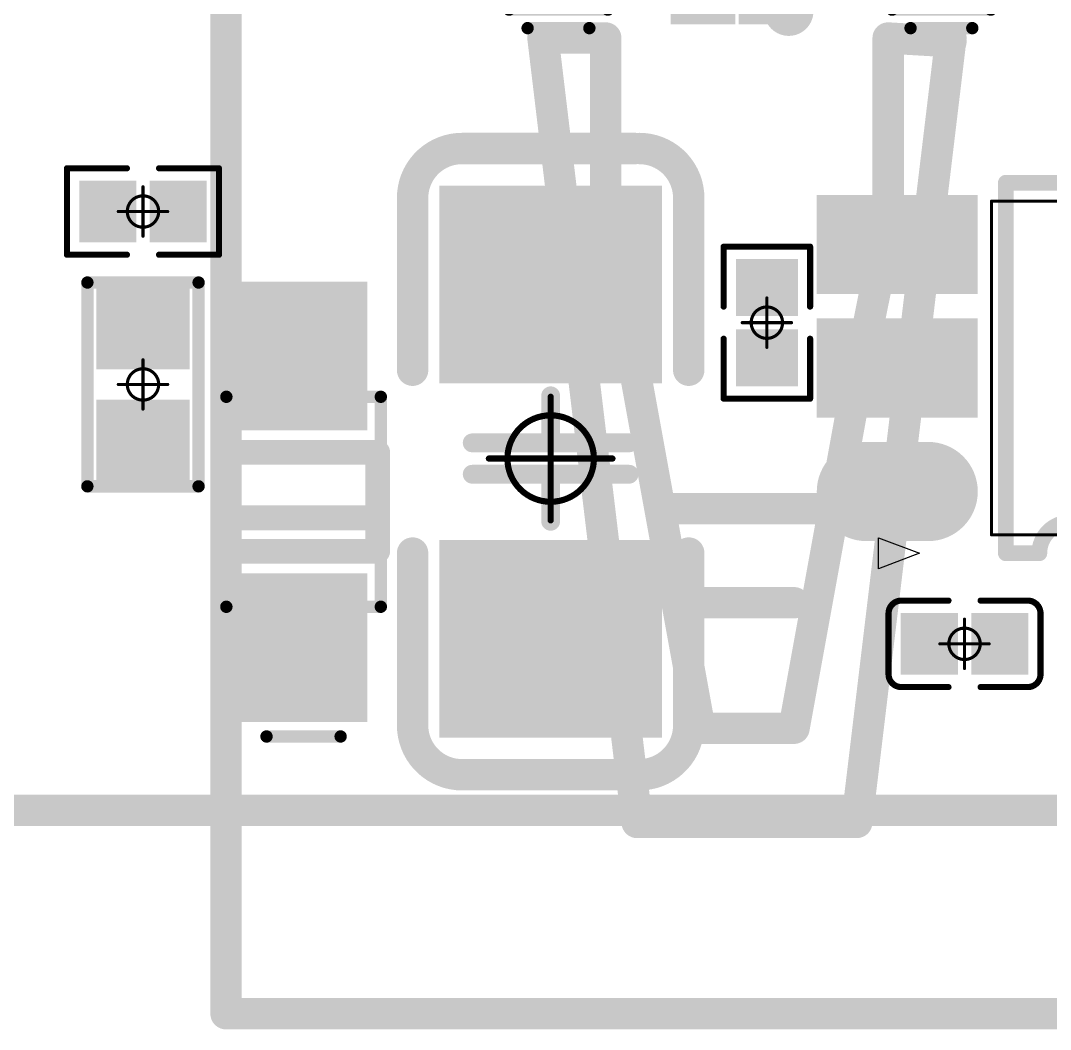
# Model space of a CAD drawing. Header units: millimetres. Extents: x 19.13 to 23.12, y 5.07 to 8.34.
# Drawn here: x 20.6019 to 20.9301, y 5.0888 to 5.4103 of the extents above; entities that cross this region are included whole.
import ezdxf

# ---------------------------------------------------------------- set-up
doc = ezdxf.new("R2010")
doc.units = ezdxf.units.MM
doc.header["$MEASUREMENT"] = 0
for name, color, linetype in [('BottomLayer', 5, 'Continuous'), ('BottomOverlay', 54, 'Continuous'), ('BottomPaste', 16, 'Continuous'), ('BottomSolder', 6, 'Continuous'), ('KeepOutLayer', 6, 'Continuous'), ('Mechanical13', 56, 'Continuous'), ('Mechanical15', 56, 'Continuous'), ('Mechanical16', 56, 'Continuous'), ('TopOverlay', 2, 'Continuous')]:
    doc.layers.add(name, color=color, linetype=linetype)

# ---------------------------------------------------------------- blocks, each defined once
blk = doc.blocks.new('SOT_23_5_B_73')
at = {"layer": 'BottomLayer', "const_width": 0.02362}
blk.add_lwpolyline([(-0.06485, -0.03937), (-0.04515, -0.03937)], dxfattribs=at)
at = {"layer": 'BottomLayer', "const_width": 0.01181}
for points in [[(-0.07075, -0.03937, 1), (-0.05894, -0.03937, 1)], [(-0.05106, -0.03937, 1), (-0.03925, -0.03937, 1)]]:
    blk.add_lwpolyline(points, format="xyb", close=True, dxfattribs=at)
at = {"layer": 'BottomLayer'}
for points in [[(-0.03334, 0.02756), (-0.03334, 0.05118), (-0.07666, 0.02756), (-0.07666, 0.05118)], [(0.0769, 0.02756), (0.0769, 0.05118), (0.03358, 0.02756), (0.03358, 0.05118)], [(-0.03334, -0.01181), (-0.03334, 0.01181), (-0.07666, -0.01181), (-0.07666, 0.01181)], [(0.0769, -0.05118), (0.0769, -0.02756), (0.03358, -0.05118), (0.03358, -0.02756)]]:
    blk.add_solid(points, dxfattribs=at)
at = {"layer": 'BottomOverlay'}
for p, q in [((-0.06102, -0.06398), (-0.06102, -0.05413)), ((-0.06102, -0.05413), (-0.04789, -0.05906)), ((-0.04789, -0.05906), (-0.06102, -0.06398))]:
    blk.add_line(p, q, dxfattribs=at)
at = {"layer": 'BottomOverlay', "const_width": 0.005}
for points in [[(-0.02041, -0.05905), (-0.02041, 0.05905)], [(-0.02041, 0.05905), (0.02165, 0.05905)], [(0.02165, -0.05905), (0.02165, 0.05905)], [(-0.02041, -0.05905), (-0.00972, -0.05905)], [(0.00996, -0.05905), (0.02165, -0.05905)]]:
    blk.add_lwpolyline(points, dxfattribs=at)
at = {"layer": 'BottomOverlay', "const_width": 0.0025}
for points in [[(-0.02166, 0.05905, 1), (-0.01916, 0.05905, 1)], [(-0.02166, 0.05905, 1), (-0.01916, 0.05905, 1)], [(0.0204, 0.05905, 1), (0.0229, 0.05905, 1)], [(0.0204, 0.05905, 1), (0.0229, 0.05905, 1)], [(-0.02166, -0.05905, 1), (-0.01916, -0.05905, 1)], [(-0.02166, -0.05905, 1), (-0.01916, -0.05905, 1)], [(-0.01097, -0.05905, 1), (-0.00847, -0.05905, 1)], [(-0.01097, -0.05905, 1), (-0.00847, -0.05905, 1)], [(0.00871, -0.05905, 1), (0.01121, -0.05905, 1)], [(0.00871, -0.05905, 1), (0.01121, -0.05905, 1)], [(0.0204, -0.05905, 1), (0.0229, -0.05905, 1)], [(0.0204, -0.05905, 1), (0.0229, -0.05905, 1)]]:
    blk.add_lwpolyline(points, format="xyb", close=True, dxfattribs=at)
at = {"layer": 'BottomOverlay', "const_width": 0.005}
blk.add_lwpolyline([(-0.00972, -0.05905, -1), (0.00996, -0.05905)], format="xyb", dxfattribs=at)
at = {"layer": 'BottomPaste', "const_width": 0.02362}
blk.add_lwpolyline([(-0.06485, -0.03937), (-0.04515, -0.03937)], dxfattribs=at)
at = {"layer": 'BottomPaste', "const_width": 0.01181}
for points in [[(-0.07075, -0.03937, 1), (-0.05894, -0.03937, 1)], [(-0.05106, -0.03937, 1), (-0.03925, -0.03937, 1)]]:
    blk.add_lwpolyline(points, format="xyb", close=True, dxfattribs=at)
at = {"layer": 'BottomPaste'}
for points in [[(-0.03334, 0.02756), (-0.03334, 0.05118), (-0.07666, 0.02756), (-0.07666, 0.05118)], [(0.0769, 0.02756), (0.0769, 0.05118), (0.03358, 0.02756), (0.03358, 0.05118)], [(-0.03334, -0.01181), (-0.03334, 0.01181), (-0.07666, -0.01181), (-0.07666, 0.01181)], [(0.0769, -0.05118), (0.0769, -0.02756), (0.03358, -0.05118), (0.03358, -0.02756)]]:
    blk.add_solid(points, dxfattribs=at)
at = {"layer": 'BottomSolder', "const_width": 0.03162}
blk.add_lwpolyline([(-0.06485, -0.03937), (-0.04515, -0.03937)], dxfattribs=at)
at = {"layer": 'BottomSolder', "const_width": 0.01581}
for points in [[(-0.07275, -0.03937, 1), (-0.05694, -0.03937, 1)], [(-0.05306, -0.03937, 1), (-0.03725, -0.03937, 1)]]:
    blk.add_lwpolyline(points, format="xyb", close=True, dxfattribs=at)
at = {"layer": 'BottomSolder'}
for points in [[(-0.02934, 0.02356), (-0.02934, 0.05518), (-0.08066, 0.02356), (-0.08066, 0.05518)], [(0.0809, 0.02356), (0.0809, 0.05518), (0.02958, 0.02356), (0.02958, 0.05518)], [(-0.02934, -0.01581), (-0.02934, 0.01581), (-0.08066, -0.01581), (-0.08066, 0.01581)], [(0.0809, -0.05518), (0.0809, -0.02356), (0.02958, -0.05518), (0.02958, -0.02356)]]:
    blk.add_solid(points, dxfattribs=at)
at = {"layer": 'Mechanical16'}
for points, const_width in [([(-0.02041, 0.05905), (0.02165, 0.05905)], 0.005), ([(-0.02041, -0.05905), (-0.02041, 0.05905)], 0.005), ([(0.02165, -0.05905), (0.02165, 0.05905)], 0.005), ([(-0.025, 0.05315), (0.025, 0.05315)], 0.001), ([(-0.025, -0.05315), (-0.025, 0.05315)], 0.001), ([(0.025, -0.05315), (0.025, 0.05315)], 0.001), ([(-0.025, -0.05315), (0.025, -0.05315)], 0.001), ([(-0.02041, -0.05905), (-0.00972, -0.05905)], 0.005), ([(0.00996, -0.05905), (0.02165, -0.05905)], 0.005)]:
    blk.add_lwpolyline(points, dxfattribs=dict(at, const_width=const_width))
for points, const_width in [([(-0.02166, 0.05905, 1), (-0.01916, 0.05905, 1)], 0.0025), ([(-0.02166, 0.05905, 1), (-0.01916, 0.05905, 1)], 0.0025), ([(0.0204, 0.05905, 1), (0.0229, 0.05905, 1)], 0.0025), ([(0.0204, 0.05905, 1), (0.0229, 0.05905, 1)], 0.0025), ([(-0.02525, 0.05315, 1), (-0.02475, 0.05315, 1)], 0.0005), ([(-0.02525, 0.05315, 1), (-0.02475, 0.05315, 1)], 0.0005), ([(0.02475, 0.05315, 1), (0.02525, 0.05315, 1)], 0.0005), ([(0.02475, 0.05315, 1), (0.02525, 0.05315, 1)], 0.0005), ([(-0.02525, -0.05315, 1), (-0.02475, -0.05315, 1)], 0.0005), ([(-0.02525, -0.05315, 1), (-0.02475, -0.05315, 1)], 0.0005), ([(0.02475, -0.05315, 1), (0.02525, -0.05315, 1)], 0.0005), ([(0.02475, -0.05315, 1), (0.02525, -0.05315, 1)], 0.0005), ([(-0.02166, -0.05905, 1), (-0.01916, -0.05905, 1)], 0.0025), ([(-0.02166, -0.05905, 1), (-0.01916, -0.05905, 1)], 0.0025), ([(-0.01097, -0.05905, 1), (-0.00847, -0.05905, 1)], 0.0025), ([(-0.01097, -0.05905, 1), (-0.00847, -0.05905, 1)], 0.0025), ([(0.00871, -0.05905, 1), (0.01121, -0.05905, 1)], 0.0025), ([(0.00871, -0.05905, 1), (0.01121, -0.05905, 1)], 0.0025), ([(0.0204, -0.05905, 1), (0.0229, -0.05905, 1)], 0.0025), ([(0.0204, -0.05905, 1), (0.0229, -0.05905, 1)], 0.0025)]:
    blk.add_lwpolyline(points, format="xyb", close=True, dxfattribs=dict(at, const_width=const_width))
at = {"layer": 'Mechanical16', "const_width": 0.005}
blk.add_lwpolyline([(-0.00972, -0.05905, -1), (0.00996, -0.05905)], format="xyb", dxfattribs=at)
blk = doc.blocks.new('FILTER_SMD_4P_L1_3_W1_0_BL_EXC24CE900U_B_108')
at = {"layer": 'BottomLayer'}
for points in [[(-0.01713, 0.02854), (-0.01713, 0.01083), (-0.00453, 0.02854), (-0.00453, 0.01083)], [(0.00453, 0.02854), (0.00453, 0.01083), (0.01713, 0.02854), (0.01713, 0.01083)], [(-0.01713, -0.01083), (-0.01713, -0.02854), (-0.00453, -0.01083), (-0.00453, -0.02854)], [(0.00453, -0.01083), (0.00453, -0.02854), (0.01713, -0.01083), (0.01713, -0.02854)]]:
    blk.add_solid(points, dxfattribs=at)
at = {"layer": 'BottomOverlay', "const_width": 0.01}
for points in [[(-0.02461, 0.01969), (-0.02461, -0.01969)], [(0.02461, 0.01969), (0.02461, -0.01969)]]:
    blk.add_lwpolyline(points, dxfattribs=at)
at = {"layer": 'BottomOverlay'}
for points, const_width in [([(-0.02711, 0.01969, 1), (-0.02211, 0.01969, 1)], 0.005), ([(0.02211, 0.01969, 1), (0.02711, 0.01969, 1)], 0.005), ([(-0.01063, 0.00394, 1), (-0.01299, 0.00394, 1)], 0.00394), ([(-0.01397, 0.00394, 1), (-0.01201, 0.00394, 1)], 0.00197), ([(-0.01161, 0.00394, 1), (-0.00965, 0.00394, 1)], 0.00197), ([(-0.02711, -0.01969, 1), (-0.02211, -0.01969, 1)], 0.005), ([(0.02211, -0.01969, 1), (0.02711, -0.01969, 1)], 0.005)]:
    blk.add_lwpolyline(points, format="xyb", close=True, dxfattribs=dict(at, const_width=const_width))
at = {"layer": 'BottomPaste'}
for points in [[(-0.01713, 0.02854), (-0.01713, 0.01083), (-0.00453, 0.02854), (-0.00453, 0.01083)], [(0.00453, 0.02854), (0.00453, 0.01083), (0.01713, 0.02854), (0.01713, 0.01083)], [(-0.01713, -0.01083), (-0.01713, -0.02854), (-0.00453, -0.01083), (-0.00453, -0.02854)], [(0.00453, -0.01083), (0.00453, -0.02854), (0.01713, -0.01083), (0.01713, -0.02854)]]:
    blk.add_solid(points, dxfattribs=at)
at = {"layer": 'BottomSolder'}
for points in [[(-0.02113, 0.03254), (-0.02113, 0.00683), (-0.00053, 0.03254), (-0.00053, 0.00683)], [(0.00053, 0.03254), (0.00053, 0.00683), (0.02113, 0.03254), (0.02113, 0.00683)], [(-0.02113, -0.00683), (-0.02113, -0.03254), (-0.00053, -0.00683), (-0.00053, -0.03254)], [(0.00053, -0.00683), (0.00053, -0.03254), (0.02113, -0.00683), (0.02113, -0.03254)]]:
    blk.add_solid(points, dxfattribs=at)
at = {"layer": 'Mechanical15'}
for points, const_width in [([(-0.01259, 0.02835, 1), (-0.02047, 0.02835, 1)], 0.00787), ([(-0.02244, 0.02835, 1), (-0.0185, 0.02835, 1)], 0.00394), ([(-0.01456, 0.02835, 1), (-0.01062, 0.02835, 1)], 0.00394)]:
    blk.add_lwpolyline(points, format="xyb", close=True, dxfattribs=dict(at, const_width=const_width))
blk = doc.blocks.new('USB_2_0_T____AU_SB_3_0_T____A_113')
at = {"layer": 'TopOverlay', "const_width": 0.01}
for points in [[(0.257, 0.647), (-0.261, 0.647)], [(0.257, 0.647), (0.257, -0.052)], [(0.056, 0.586), (0.026, 0.336)], [(0.12599, 0.58603), (0.056, 0.58603)], [(0.156, 0.336), (0.126, 0.586)], [(0.076, 0.556), (0.056, 0.446)], [(0.106, 0.556), (0.076, 0.556)], [(0.126, 0.446), (0.106, 0.556)], [(0.106, 0.516), (0.076, 0.516)], [(0.116, 0.486), (0.066, 0.486)], [(0.056, 0.446), (0.046, 0.396)], [(0.136, 0.386), (0.126, 0.446)], [(0.046, 0.396), (0.046, 0.366)], [(0.136, 0.386), (0.136, 0.356)], [(0.046, 0.366), (0.046, 0.346)], [(0.136, 0.356), (0.136, 0.336)], [(0.046, 0.346), (0.046, 0.336)], [(0.046, 0.336), (0.026, 0.33718)], [(0.156, 0.336), (0.136, 0.336)]]:
    blk.add_lwpolyline(points, dxfattribs=at)
at = {"layer": 'TopOverlay', "const_width": 0.005}
for points in [[(0.2545, 0.647, 1), (0.2595, 0.647, 1)], [(0.2545, 0.647, 1), (0.2595, 0.647, 1)], [(0.0535, 0.58603, 1), (0.05849, 0.58603, 1)], [(0.0535, 0.586, 1), (0.0585, 0.586, 1)], [(0.12349, 0.58603, 1), (0.12849, 0.58603, 1)], [(0.1235, 0.586, 1), (0.1285, 0.586, 1)], [(0.0735, 0.556, 1), (0.0785, 0.556, 1)], [(0.0735, 0.556, 1), (0.0785, 0.556, 1)], [(0.1035, 0.556, 1), (0.1085, 0.556, 1)], [(0.1035, 0.556, 1), (0.1085, 0.556, 1)], [(0.0735, 0.516, 1), (0.0785, 0.516, 1)], [(0.1035, 0.516, 1), (0.1085, 0.516, 1)], [(0.0635, 0.486, 1), (0.0685, 0.486, 1)], [(0.1135, 0.486, 1), (0.1185, 0.486, 1)], [(0.0535, 0.446, 1), (0.0585, 0.446, 1)], [(0.0535, 0.446, 1), (0.0585, 0.446, 1)], [(0.1235, 0.446, 1), (0.1285, 0.446, 1)], [(0.1235, 0.446, 1), (0.1285, 0.446, 1)], [(0.0435, 0.396, 1), (0.0485, 0.396, 1)], [(0.0435, 0.396, 1), (0.0485, 0.396, 1)], [(0.1335, 0.386, 1), (0.1385, 0.386, 1)], [(0.1335, 0.386, 1), (0.1385, 0.386, 1)], [(0.0435, 0.366, 1), (0.0485, 0.366, 1)], [(0.0435, 0.366, 1), (0.0485, 0.366, 1)], [(0.1335, 0.356, 1), (0.1385, 0.356, 1)], [(0.1335, 0.356, 1), (0.1385, 0.356, 1)], [(0.0435, 0.346, 1), (0.0485, 0.346, 1)], [(0.0435, 0.346, 1), (0.0485, 0.346, 1)], [(0.0235, 0.33718, 1), (0.0285, 0.33718, 1)], [(0.0235, 0.336, 1), (0.0285, 0.336, 1)], [(0.0435, 0.336, 1), (0.0485, 0.336, 1)], [(0.0435, 0.336, 1), (0.0485, 0.336, 1)], [(0.1335, 0.336, 1), (0.1385, 0.336, 1)], [(0.1335, 0.336, 1), (0.1385, 0.336, 1)], [(0.1535, 0.336, 1), (0.1585, 0.336, 1)], [(0.1535, 0.336, 1), (0.1585, 0.336, 1)]]:
    blk.add_lwpolyline(points, format="xyb", close=True, dxfattribs=at)
blk = doc.blocks.new('C0201_B_211')
at = {"layer": 'BottomLayer'}
for points in [[(-0.01831, -0.00787), (-0.00413, -0.00787), (-0.01831, 0.00787), (-0.00413, 0.00787)], [(0.00413, -0.00787), (0.01831, -0.00787), (0.00413, 0.00787), (0.01831, 0.00787)]]:
    blk.add_solid(points, dxfattribs=at)
at = {"layer": 'BottomOverlay', "const_width": 0.00197}
for points in [[(-0.02421, 0.0097, -0.414214), (-0.02013, 0.01378)], [(0.02013, 0.01378, -0.414214), (0.02421, 0.0097)], [(-0.02013, -0.01378, -0.414214), (-0.02421, -0.0097)], [(0.02421, -0.0097, -0.414214), (0.02013, -0.01378)]]:
    blk.add_lwpolyline(points, format="xyb", dxfattribs=at)
for points in [[(-0.00512, 0.01378), (-0.02013, 0.01378)], [(0.02013, 0.01378), (0.00512, 0.01378)], [(-0.02421, 0.0097), (-0.02421, -0.0097)], [(0.02421, 0.0097), (0.02421, -0.0097)], [(-0.00512, -0.01378), (-0.02013, -0.01378)], [(0.02013, -0.01378), (0.00512, -0.01378)]]:
    blk.add_lwpolyline(points, dxfattribs=at)
at = {"layer": 'BottomOverlay', "const_width": 0.000984}
for points in [[(-0.02062, 0.01378, 1), (-0.01964, 0.01378, 1)], [(-0.02062, 0.01378, 1), (-0.01964, 0.01378, 1)], [(-0.00561, 0.01378, 1), (-0.00463, 0.01378, 1)], [(0.00463, 0.01378, 1), (0.00561, 0.01378, 1)], [(0.01964, 0.01378, 1), (0.02062, 0.01378, 1)], [(0.01964, 0.01378, 1), (0.02062, 0.01378, 1)], [(-0.0247, 0.0097, 1), (-0.02372, 0.0097, 1)], [(-0.0247, 0.0097, 1), (-0.02372, 0.0097, 1)], [(0.02372, 0.0097, 1), (0.0247, 0.0097, 1)], [(0.02372, 0.0097, 1), (0.0247, 0.0097, 1)], [(-0.0247, -0.0097, 1), (-0.02372, -0.0097, 1)], [(-0.0247, -0.0097, 1), (-0.02372, -0.0097, 1)], [(0.02372, -0.0097, 1), (0.0247, -0.0097, 1)], [(0.02372, -0.0097, 1), (0.0247, -0.0097, 1)], [(-0.02062, -0.01378, 1), (-0.01964, -0.01378, 1)], [(-0.02062, -0.01378, 1), (-0.01964, -0.01378, 1)], [(-0.00561, -0.01378, 1), (-0.00463, -0.01378, 1)], [(0.00463, -0.01378, 1), (0.00561, -0.01378, 1)], [(0.01964, -0.01378, 1), (0.02062, -0.01378, 1)], [(0.01964, -0.01378, 1), (0.02062, -0.01378, 1)]]:
    blk.add_lwpolyline(points, format="xyb", close=True, dxfattribs=at)
at = {"layer": 'BottomPaste'}
for points in [[(-0.01831, -0.00787), (-0.00413, -0.00787), (-0.01831, 0.00787), (-0.00413, 0.00787)], [(0.00413, -0.00787), (0.01831, -0.00787), (0.00413, 0.00787), (0.01831, 0.00787)]]:
    blk.add_solid(points, dxfattribs=at)
at = {"layer": 'BottomSolder'}
for points in [[(-0.02031, -0.00987), (-0.00213, -0.00987), (-0.02031, 0.00987), (-0.00213, 0.00987)], [(0.00213, -0.00987), (0.02031, -0.00987), (0.00213, 0.00987), (0.02031, 0.00987)]]:
    blk.add_solid(points, dxfattribs=at)
at = {"layer": 'Mechanical15', "const_width": 0.001}
for points in [[(0, 0.00787), (0, -0.00787)], [(0.00787, 0), (-0.00787, 0)]]:
    blk.add_lwpolyline(points, dxfattribs=at)
at = {"layer": 'Mechanical15'}
for points, const_width in [([(-0.00025, 0.00787, 1), (0.00025, 0.00787, 1)], 0.0005), ([(0.005, 0, 1), (-0.005, 0, 1)], 0.001), ([(-0.00812, 0, 1), (-0.00762, 0, 1)], 0.0005), ([(-0.00525, 0, 1), (-0.00475, 0, 1)], 0.0005), ([(0.00475, 0, 1), (0.00525, 0, 1)], 0.0005), ([(0.00762, 0, 1), (0.00812, 0, 1)], 0.0005), ([(-0.00025, -0.00787, 1), (0.00025, -0.00787, 1)], 0.0005)]:
    blk.add_lwpolyline(points, format="xyb", close=True, dxfattribs=dict(at, const_width=const_width))
blk = doc.blocks.new('ESD0402_B_282')
at = {"layer": 'BottomLayer'}
for points in [[(-0.00591, -0.01181), (-0.00591, 0.01181), (-0.02756, -0.01181), (-0.02756, 0.01181)], [(0.02756, -0.01181), (0.02756, 0.01181), (0.00591, -0.01181), (0.00591, 0.01181)]]:
    blk.add_solid(points, dxfattribs=at)
at = {"layer": 'BottomOverlay', "const_width": 0.00394}
for points in [[(-0.0315, 0.01575), (-0.0315, -0.01575)], [(-0.0315, 0.01575), (0.0315, 0.01575)], [(0.0315, 0.01575), (0.0315, -0.01575)], [(0.0374, 0.00984), (0.0374, -0.00984)], [(-0.0315, -0.01575), (0.0315, -0.01575)]]:
    blk.add_lwpolyline(points, dxfattribs=at)
at = {"layer": 'BottomOverlay', "const_width": 0.00197}
for points in [[(-0.03248, 0.01575, 1), (-0.03051, 0.01575, 1)], [(-0.03248, 0.01575, 1), (-0.03051, 0.01575, 1)], [(0.03051, 0.01575, 1), (0.03248, 0.01575, 1)], [(0.03051, 0.01575, 1), (0.03248, 0.01575, 1)], [(0.03642, 0.00984, 1), (0.03839, 0.00984, 1)], [(0.03642, -0.00984, 1), (0.03839, -0.00984, 1)], [(-0.03248, -0.01575, 1), (-0.03051, -0.01575, 1)], [(-0.03248, -0.01575, 1), (-0.03051, -0.01575, 1)], [(0.03051, -0.01575, 1), (0.03248, -0.01575, 1)], [(0.03051, -0.01575, 1), (0.03248, -0.01575, 1)]]:
    blk.add_lwpolyline(points, format="xyb", close=True, dxfattribs=at)
at = {"layer": 'BottomPaste'}
for points in [[(-0.00591, -0.01181), (-0.00591, 0.01181), (-0.02756, -0.01181), (-0.02756, 0.01181)], [(0.02756, -0.01181), (0.02756, 0.01181), (0.00591, -0.01181), (0.00591, 0.01181)]]:
    blk.add_solid(points, dxfattribs=at)
at = {"layer": 'BottomSolder'}
for points in [[(-0.00191, -0.01581), (-0.00191, 0.01581), (-0.03156, -0.01581), (-0.03156, 0.01581)], [(0.03156, -0.01581), (0.03156, 0.01581), (0.00191, -0.01581), (0.00191, 0.01581)]]:
    blk.add_solid(points, dxfattribs=at)
blk = doc.blocks.new('ESD0402_B_283')
at = {"layer": 'BottomLayer'}
for points in [[(-0.00591, -0.01181), (-0.00591, 0.01181), (-0.02756, -0.01181), (-0.02756, 0.01181)], [(0.02756, -0.01181), (0.02756, 0.01181), (0.00591, -0.01181), (0.00591, 0.01181)]]:
    blk.add_solid(points, dxfattribs=at)
at = {"layer": 'BottomOverlay', "const_width": 0.00394}
for points in [[(-0.0315, 0.01575), (-0.0315, -0.01575)], [(-0.0315, 0.01575), (0.0315, 0.01575)], [(0.0315, 0.01575), (0.0315, -0.01575)], [(0.0374, 0.00984), (0.0374, -0.00984)], [(-0.0315, -0.01575), (0.0315, -0.01575)]]:
    blk.add_lwpolyline(points, dxfattribs=at)
at = {"layer": 'BottomOverlay', "const_width": 0.00197}
for points in [[(-0.03248, 0.01575, 1), (-0.03051, 0.01575, 1)], [(-0.03248, 0.01575, 1), (-0.03051, 0.01575, 1)], [(0.03051, 0.01575, 1), (0.03248, 0.01575, 1)], [(0.03051, 0.01575, 1), (0.03248, 0.01575, 1)], [(0.03642, 0.00984, 1), (0.03839, 0.00984, 1)], [(0.03642, -0.00984, 1), (0.03839, -0.00984, 1)], [(-0.03248, -0.01575, 1), (-0.03051, -0.01575, 1)], [(-0.03248, -0.01575, 1), (-0.03051, -0.01575, 1)], [(0.03051, -0.01575, 1), (0.03248, -0.01575, 1)], [(0.03051, -0.01575, 1), (0.03248, -0.01575, 1)]]:
    blk.add_lwpolyline(points, format="xyb", close=True, dxfattribs=at)
at = {"layer": 'BottomPaste'}
for points in [[(-0.00591, -0.01181), (-0.00591, 0.01181), (-0.02756, -0.01181), (-0.02756, 0.01181)], [(0.02756, -0.01181), (0.02756, 0.01181), (0.00591, -0.01181), (0.00591, 0.01181)]]:
    blk.add_solid(points, dxfattribs=at)
at = {"layer": 'BottomSolder'}
for points in [[(-0.00191, -0.01581), (-0.00191, 0.01581), (-0.03156, -0.01581), (-0.03156, 0.01581)], [(0.03156, -0.01581), (0.03156, 0.01581), (0.00191, -0.01581), (0.00191, 0.01581)]]:
    blk.add_solid(points, dxfattribs=at)
blk = doc.blocks.new('R0201_B_404')
at = {"layer": 'BottomLayer'}
for points in [[(-0.01831, -0.00787), (-0.00413, -0.00787), (-0.01831, 0.00787), (-0.00413, 0.00787)], [(0.00413, -0.00787), (0.01831, -0.00787), (0.00413, 0.00787), (0.01831, 0.00787)]]:
    blk.add_solid(points, dxfattribs=at)
at = {"layer": 'BottomOverlay', "const_width": 0.00197}
for points in [[(-0.00512, 0.01378), (-0.02421, 0.01378)], [(-0.02421, -0.01378), (-0.02421, 0.01378)], [(0.02421, 0.01378), (0.00512, 0.01378)], [(0.02421, -0.01378), (0.02421, 0.01378)], [(-0.00512, -0.01378), (-0.02421, -0.01378)], [(0.02421, -0.01378), (0.00512, -0.01378)]]:
    blk.add_lwpolyline(points, dxfattribs=at)
at = {"layer": 'BottomOverlay', "const_width": 0.000984}
for points in [[(-0.0247, 0.01378, 1), (-0.02372, 0.01378, 1)], [(-0.0247, 0.01378, 1), (-0.02372, 0.01378, 1)], [(-0.00561, 0.01378, 1), (-0.00463, 0.01378, 1)], [(0.00463, 0.01378, 1), (0.00561, 0.01378, 1)], [(0.02372, 0.01378, 1), (0.0247, 0.01378, 1)], [(0.02372, 0.01378, 1), (0.0247, 0.01378, 1)], [(-0.0247, -0.01378, 1), (-0.02372, -0.01378, 1)], [(-0.0247, -0.01378, 1), (-0.02372, -0.01378, 1)], [(-0.00561, -0.01378, 1), (-0.00463, -0.01378, 1)], [(0.00463, -0.01378, 1), (0.00561, -0.01378, 1)], [(0.02372, -0.01378, 1), (0.0247, -0.01378, 1)], [(0.02372, -0.01378, 1), (0.0247, -0.01378, 1)]]:
    blk.add_lwpolyline(points, format="xyb", close=True, dxfattribs=at)
at = {"layer": 'BottomPaste'}
for points in [[(-0.01831, -0.00787), (-0.00413, -0.00787), (-0.01831, 0.00787), (-0.00413, 0.00787)], [(0.00413, -0.00787), (0.01831, -0.00787), (0.00413, 0.00787), (0.01831, 0.00787)]]:
    blk.add_solid(points, dxfattribs=at)
at = {"layer": 'BottomSolder'}
for points in [[(-0.02031, -0.00987), (-0.00213, -0.00987), (-0.02031, 0.00987), (-0.00213, 0.00987)], [(0.00213, -0.00987), (0.02031, -0.00987), (0.00213, 0.00987), (0.02031, 0.00987)]]:
    blk.add_solid(points, dxfattribs=at)
at = {"layer": 'Mechanical15', "const_width": 0.001}
for points in [[(0, -0.00787), (0, 0.00787)], [(0.00787, 0), (-0.00787, 0)]]:
    blk.add_lwpolyline(points, dxfattribs=at)
at = {"layer": 'Mechanical15'}
for points, const_width in [([(-0.00025, 0.00787, 1), (0.00025, 0.00787, 1)], 0.0005), ([(0.005, 0, 1), (-0.005, 0, 1)], 0.001), ([(-0.00812, 0, 1), (-0.00762, 0, 1)], 0.0005), ([(-0.00525, 0, 1), (-0.00475, 0, 1)], 0.0005), ([(0.00475, 0, 1), (0.00525, 0, 1)], 0.0005), ([(0.00762, 0, 1), (0.00812, 0, 1)], 0.0005), ([(-0.00025, -0.00787, 1), (0.00025, -0.00787, 1)], 0.0005)]:
    blk.add_lwpolyline(points, format="xyb", close=True, dxfattribs=dict(at, const_width=const_width))
blk = doc.blocks.new('R0201_B_411')
at = {"layer": 'BottomLayer'}
for points in [[(-0.01831, -0.00787), (-0.00413, -0.00787), (-0.01831, 0.00787), (-0.00413, 0.00787)], [(0.00413, -0.00787), (0.01831, -0.00787), (0.00413, 0.00787), (0.01831, 0.00787)]]:
    blk.add_solid(points, dxfattribs=at)
at = {"layer": 'BottomOverlay', "const_width": 0.00197}
for points in [[(-0.02421, 0.01378), (-0.00512, 0.01378)], [(-0.02421, -0.01378), (-0.02421, 0.01378)], [(0.00512, 0.01378), (0.02421, 0.01378)], [(0.02421, -0.01378), (0.02421, 0.01378)], [(-0.02421, -0.01378), (-0.00512, -0.01378)], [(0.00512, -0.01378), (0.02421, -0.01378)]]:
    blk.add_lwpolyline(points, dxfattribs=at)
at = {"layer": 'BottomOverlay', "const_width": 0.000984}
for points in [[(-0.0247, 0.01378, 1), (-0.02372, 0.01378, 1)], [(-0.0247, 0.01378, 1), (-0.02372, 0.01378, 1)], [(-0.00561, 0.01378, 1), (-0.00463, 0.01378, 1)], [(0.00463, 0.01378, 1), (0.00561, 0.01378, 1)], [(0.02372, 0.01378, 1), (0.0247, 0.01378, 1)], [(0.02372, 0.01378, 1), (0.0247, 0.01378, 1)], [(-0.0247, -0.01378, 1), (-0.02372, -0.01378, 1)], [(-0.0247, -0.01378, 1), (-0.02372, -0.01378, 1)], [(-0.00561, -0.01378, 1), (-0.00463, -0.01378, 1)], [(0.00463, -0.01378, 1), (0.00561, -0.01378, 1)], [(0.02372, -0.01378, 1), (0.0247, -0.01378, 1)], [(0.02372, -0.01378, 1), (0.0247, -0.01378, 1)]]:
    blk.add_lwpolyline(points, format="xyb", close=True, dxfattribs=at)
at = {"layer": 'BottomPaste'}
for points in [[(-0.01831, -0.00787), (-0.00413, -0.00787), (-0.01831, 0.00787), (-0.00413, 0.00787)], [(0.00413, -0.00787), (0.01831, -0.00787), (0.00413, 0.00787), (0.01831, 0.00787)]]:
    blk.add_solid(points, dxfattribs=at)
at = {"layer": 'BottomSolder'}
for points in [[(-0.02031, -0.00987), (-0.00213, -0.00987), (-0.02031, 0.00987), (-0.00213, 0.00987)], [(0.00213, -0.00987), (0.02031, -0.00987), (0.00213, 0.00987), (0.02031, 0.00987)]]:
    blk.add_solid(points, dxfattribs=at)
at = {"layer": 'Mechanical15', "const_width": 0.001}
for points in [[(0, -0.00787), (0, 0.00787)], [(-0.00787, 0), (0.00787, 0)]]:
    blk.add_lwpolyline(points, dxfattribs=at)
at = {"layer": 'Mechanical15'}
for points, const_width in [([(-0.00025, 0.00787, 1), (0.00025, 0.00787, 1)], 0.0005), ([(0.005, 0, 1), (-0.005, 0, 1)], 0.001), ([(-0.00812, 0, 1), (-0.00762, 0, 1)], 0.0005), ([(-0.00525, 0, 1), (-0.00475, 0, 1)], 0.0005), ([(0.00475, 0, 1), (0.00525, 0, 1)], 0.0005), ([(0.00762, 0, 1), (0.00812, 0, 1)], 0.0005), ([(-0.00025, -0.00787, 1), (0.00025, -0.00787, 1)], 0.0005)]:
    blk.add_lwpolyline(points, format="xyb", close=True, dxfattribs=dict(at, const_width=const_width))
blk = doc.blocks.new('R0402_B_417')
at = {"layer": 'BottomLayer'}
for points in [[(-0.02657, -0.01083), (-0.00886, -0.01083), (-0.02657, 0.01082), (-0.00886, 0.01082)], [(0.00886, -0.01083), (0.02657, -0.01083), (0.00886, 0.01083), (0.02657, 0.01083)]]:
    blk.add_solid(points, dxfattribs=at)
at = {"layer": 'BottomOverlay', "const_width": 0.00394}
for points in [[(0.03248, 0.01772), (-0.03248, 0.01772)], [(-0.03248, -0.01772), (-0.03248, 0.01772)], [(0.03248, -0.01772), (0.03248, 0.01772)], [(0.03248, -0.01772), (-0.03248, -0.01772)]]:
    blk.add_lwpolyline(points, dxfattribs=at)
at = {"layer": 'BottomOverlay', "const_width": 0.00197}
for points in [[(-0.03346, 0.01772, 1), (-0.0315, 0.01772, 1)], [(-0.03346, 0.01772, 1), (-0.0315, 0.01772, 1)], [(0.0315, 0.01772, 1), (0.03346, 0.01772, 1)], [(0.0315, 0.01772, 1), (0.03346, 0.01772, 1)], [(-0.03346, -0.01772, 1), (-0.0315, -0.01772, 1)], [(-0.03346, -0.01772, 1), (-0.0315, -0.01772, 1)], [(0.0315, -0.01772, 1), (0.03346, -0.01772, 1)], [(0.0315, -0.01772, 1), (0.03346, -0.01772, 1)]]:
    blk.add_lwpolyline(points, format="xyb", close=True, dxfattribs=at)
at = {"layer": 'BottomPaste'}
for points in [[(-0.02657, -0.01083), (-0.00886, -0.01083), (-0.02657, 0.01082), (-0.00886, 0.01082)], [(0.00886, -0.01083), (0.02657, -0.01083), (0.00886, 0.01083), (0.02657, 0.01083)]]:
    blk.add_solid(points, dxfattribs=at)
at = {"layer": 'BottomSolder'}
for points in [[(-0.03057, -0.01483), (-0.00486, -0.01483), (-0.03057, 0.01482), (-0.00486, 0.01482)], [(0.00486, -0.01483), (0.03057, -0.01483), (0.00486, 0.01483), (0.03057, 0.01483)]]:
    blk.add_solid(points, dxfattribs=at)
at = {"layer": 'Mechanical15', "const_width": 0.001}
for points in [[(0, -0.00787), (0, 0.00787)], [(0.00787, 0), (-0.00787, 0)]]:
    blk.add_lwpolyline(points, dxfattribs=at)
at = {"layer": 'Mechanical15'}
for points, const_width in [([(-0.00025, 0.00787, 1), (0.00025, 0.00787, 1)], 0.0005), ([(0.005, 0, 1), (-0.005, 0, 1)], 0.001), ([(-0.00812, 0, 1), (-0.00762, 0, 1)], 0.0005), ([(-0.00525, 0, 1), (-0.00475, 0, 1)], 0.0005), ([(0.00475, 0, 1), (0.00525, 0, 1)], 0.0005), ([(0.00762, 0, 1), (0.00812, 0, 1)], 0.0005), ([(-0.00025, -0.00787, 1), (0.00025, -0.00787, 1)], 0.0005)]:
    blk.add_lwpolyline(points, format="xyb", close=True, dxfattribs=dict(at, const_width=const_width))
blk = doc.blocks.new('C1206_B_433')
at = {"layer": 'BottomLayer'}
for points in [[(-0.08301, -0.0315), (-0.02801, -0.0315), (-0.08301, 0.0315), (-0.02801, 0.0315)], [(0.02998, -0.0315), (0.08498, -0.0315), (0.02998, 0.0315), (0.08498, 0.0315)]]:
    blk.add_solid(points, dxfattribs=at)
at = {"layer": 'BottomOverlay', "const_width": 0.01}
for points in [[(-0.09882, 0.02825, -0.414214), (-0.08307, 0.044)], [(0.08504, 0.044, -0.414214), (0.10079, 0.02825)], [(-0.08307, -0.044, -0.414214), (-0.09882, -0.02825)], [(0.10079, -0.02825, -0.414214), (0.08504, -0.044)]]:
    blk.add_lwpolyline(points, format="xyb", dxfattribs=at)
at = {"layer": 'BottomOverlay'}
for points, const_width in [([(-0.08346, 0.044), (-0.02815, 0.044)], 0.01), ([(0.03012, 0.044), (0.08543, 0.044)], 0.01), ([(-0.09882, 0.02717), (-0.09882, -0.02825)], 0.01), ([(0.10079, 0.02717), (0.10079, -0.02825)], 0.01), ([(-0.005, 0.025), (-0.005, -0.025)], 0.006), ([(0.005, 0.025), (0.005, -0.025)], 0.006), ([(-0.02, 0), (-0.005, 0)], 0.006), ([(0.005, 0), (0.02, 0)], 0.006), ([(-0.08346, -0.044), (-0.02815, -0.044)], 0.01), ([(0.03012, -0.044), (0.08543, -0.044)], 0.01)]:
    blk.add_lwpolyline(points, dxfattribs=dict(at, const_width=const_width))
for points, const_width in [([(-0.08596, 0.044, 1), (-0.08096, 0.044, 1)], 0.005), ([(-0.08557, 0.044, 1), (-0.08057, 0.044, 1)], 0.005), ([(-0.03065, 0.044, 1), (-0.02565, 0.044, 1)], 0.005), ([(0.02762, 0.044, 1), (0.03262, 0.044, 1)], 0.005), ([(0.08254, 0.044, 1), (0.08754, 0.044, 1)], 0.005), ([(0.08293, 0.044, 1), (0.08793, 0.044, 1)], 0.005), ([(-0.10132, 0.02825, 1), (-0.09632, 0.02825, 1)], 0.005), ([(0.09829, 0.02825, 1), (0.10329, 0.02825, 1)], 0.005), ([(-0.10132, 0.02717, 1), (-0.09632, 0.02717, 1)], 0.005), ([(0.09829, 0.02717, 1), (0.10329, 0.02717, 1)], 0.005), ([(-0.0065, 0.025, 1), (-0.0035, 0.025, 1)], 0.003), ([(0.0035, 0.025, 1), (0.0065, 0.025, 1)], 0.003), ([(-0.0215, 0, 1), (-0.0185, 0, 1)], 0.003), ([(-0.0065, 0, 1), (-0.0035, 0, 1)], 0.003), ([(0.0035, 0, 1), (0.0065, 0, 1)], 0.003), ([(0.0185, 0, 1), (0.0215, 0, 1)], 0.003), ([(-0.0065, -0.025, 1), (-0.0035, -0.025, 1)], 0.003), ([(0.0035, -0.025, 1), (0.0065, -0.025, 1)], 0.003), ([(-0.10132, -0.02825, 1), (-0.09632, -0.02825, 1)], 0.005), ([(-0.10132, -0.02825, 1), (-0.09632, -0.02825, 1)], 0.005), ([(0.09829, -0.02825, 1), (0.10329, -0.02825, 1)], 0.005), ([(0.09829, -0.02825, 1), (0.10329, -0.02825, 1)], 0.005), ([(-0.08596, -0.044, 1), (-0.08096, -0.044, 1)], 0.005), ([(-0.08557, -0.044, 1), (-0.08057, -0.044, 1)], 0.005), ([(-0.03065, -0.044, 1), (-0.02565, -0.044, 1)], 0.005), ([(0.02762, -0.044, 1), (0.03262, -0.044, 1)], 0.005), ([(0.08254, -0.044, 1), (0.08754, -0.044, 1)], 0.005), ([(0.08293, -0.044, 1), (0.08793, -0.044, 1)], 0.005)]:
    blk.add_lwpolyline(points, format="xyb", close=True, dxfattribs=dict(at, const_width=const_width))
at = {"layer": 'BottomPaste'}
for points in [[(-0.08301, -0.0315), (-0.02801, -0.0315), (-0.08301, 0.0315), (-0.02801, 0.0315)], [(0.02998, -0.0315), (0.08498, -0.0315), (0.02998, 0.0315), (0.08498, 0.0315)]]:
    blk.add_solid(points, dxfattribs=at)
at = {"layer": 'BottomSolder'}
for points in [[(-0.08701, -0.0355), (-0.02401, -0.0355), (-0.08701, 0.0355), (-0.02401, 0.0355)], [(0.02598, -0.0355), (0.08898, -0.0355), (0.02598, 0.0355), (0.08898, 0.0355)]]:
    blk.add_solid(points, dxfattribs=at)
at = {"layer": 'Mechanical15', "const_width": 0.00197}
for points in [[(0, 0.01969), (0, -0.01969)], [(-0.01969, 0), (0.01969, 0)]]:
    blk.add_lwpolyline(points, dxfattribs=at)
at = {"layer": 'Mechanical15'}
for points, const_width in [([(-0.00049, 0.01969, 1), (0.00049, 0.01969, 1)], 0.000984), ([(0.01378, 0, 1), (-0.01378, 0, 1)], 0.00197), ([(-0.02018, 0, 1), (-0.01919, 0, 1)], 0.000984), ([(-0.01427, 0, 1), (-0.01329, 0, 1)], 0.000984), ([(0.01329, 0, 1), (0.01427, 0, 1)], 0.000984), ([(0.01919, 0, 1), (0.02018, 0, 1)], 0.000984), ([(-0.00049, -0.01969, 1), (0.00049, -0.01969, 1)], 0.000984)]:
    blk.add_lwpolyline(points, format="xyb", close=True, dxfattribs=dict(at, const_width=const_width))
blk = doc.blocks.new('SOD_323_B_439')
at = {"layer": 'BottomLayer'}
for points in [[(-0.06614, -0.01634), (-0.02677, -0.01634), (-0.06614, 0.01634), (-0.02677, 0.01634)], [(0.02677, -0.01634), (0.06614, -0.01634), (0.02677, 0.01634), (0.06614, 0.01634)]]:
    blk.add_solid(points, dxfattribs=at)
at = {"layer": 'BottomOverlay'}
for points, const_width in [([(0.01575, 0.02362), (-0.01575, 0.02362)], 0.00787), ([(-0.01575, -0.02362), (-0.01575, 0.02362)], 0.00787), ([(-0.00512, -0.02362), (-0.00512, 0.02362)], 0.00787), ([(0.01575, -0.02362), (0.01575, 0.02362)], 0.00787), ([(-0.0748, -0.01181), (-0.0748, 0.01181)], 0.00394), ([(0.01575, -0.02362), (-0.01575, -0.02362)], 0.00787)]:
    blk.add_lwpolyline(points, dxfattribs=dict(at, const_width=const_width))
for points, const_width in [([(-0.01772, 0.02362, 1), (-0.01378, 0.02362, 1)], 0.00394), ([(-0.01772, 0.02362, 1), (-0.01378, 0.02362, 1)], 0.00394), ([(-0.00709, 0.02362, 1), (-0.00315, 0.02362, 1)], 0.00394), ([(0.01378, 0.02362, 1), (0.01772, 0.02362, 1)], 0.00394), ([(0.01378, 0.02362, 1), (0.01772, 0.02362, 1)], 0.00394), ([(-0.07579, 0.01181, 1), (-0.07382, 0.01181, 1)], 0.00197), ([(-0.07579, -0.01181, 1), (-0.07382, -0.01181, 1)], 0.00197), ([(-0.01772, -0.02362, 1), (-0.01378, -0.02362, 1)], 0.00394), ([(-0.01772, -0.02362, 1), (-0.01378, -0.02362, 1)], 0.00394), ([(-0.00709, -0.02362, 1), (-0.00315, -0.02362, 1)], 0.00394), ([(0.01378, -0.02362, 1), (0.01772, -0.02362, 1)], 0.00394), ([(0.01378, -0.02362, 1), (0.01772, -0.02362, 1)], 0.00394)]:
    blk.add_lwpolyline(points, format="xyb", close=True, dxfattribs=dict(at, const_width=const_width))
at = {"layer": 'BottomPaste'}
for points in [[(-0.06614, -0.01634), (-0.02677, -0.01634), (-0.06614, 0.01634), (-0.02677, 0.01634)], [(0.02677, -0.01634), (0.06614, -0.01634), (0.02677, 0.01634), (0.06614, 0.01634)]]:
    blk.add_solid(points, dxfattribs=at)
at = {"layer": 'BottomSolder'}
for points in [[(-0.07014, -0.02034), (-0.02277, -0.02034), (-0.07014, 0.02034), (-0.02277, 0.02034)], [(0.02277, -0.02034), (0.07014, -0.02034), (0.02277, 0.02034), (0.07014, 0.02034)]]:
    blk.add_solid(points, dxfattribs=at)
at = {"layer": 'Mechanical13', "const_width": 0.00394}
for points in [[(0.03346, 0.02461), (-0.03346, 0.02461)], [(-0.03346, -0.02461), (-0.03346, 0.02461)], [(0.03346, -0.02461), (0.03346, 0.02461)], [(0.03346, -0.02461), (-0.03346, -0.02461)]]:
    blk.add_lwpolyline(points, dxfattribs=at)
at = {"layer": 'Mechanical13', "const_width": 0.00197}
for points in [[(-0.03445, 0.02461, 1), (-0.03248, 0.02461, 1)], [(-0.03445, 0.02461, 1), (-0.03248, 0.02461, 1)], [(0.03248, 0.02461, 1), (0.03445, 0.02461, 1)], [(0.03248, 0.02461, 1), (0.03445, 0.02461, 1)], [(-0.03445, -0.02461, 1), (-0.03248, -0.02461, 1)], [(-0.03445, -0.02461, 1), (-0.03248, -0.02461, 1)], [(0.03248, -0.02461, 1), (0.03445, -0.02461, 1)], [(0.03248, -0.02461, 1), (0.03445, -0.02461, 1)]]:
    blk.add_lwpolyline(points, format="xyb", close=True, dxfattribs=at)

msp = doc.modelspace()

# ---------------------------------------------------------------- linework, layer by layer
at = {"layer": 'KeepOutLayer', "const_width": 0.01}
msp.add_lwpolyline([(19.16104, 5.15862), (23.05127, 5.15862)], dxfattribs=at)

# ---------------------------------------------------------------- block references
for name, p, rotation in [('USB_2_0_T____AU_SB_3_0_T____A_113', (20.92436, 5.74079), 180), ('ESD0402_B_283', (20.7733, 5.44534), 270), ('ESD0402_B_282', (20.89534, 5.44534), 270), ('FILTER_SMD_4P_L1_3_W1_0_BL_EXC24CE900U_B_108', (20.83015, 5.44169), 180), ('C1206_B_433', (20.77081, 5.27075), 270), ('R0201_B_411', (20.64089, 5.34949), 360), ('SOT_23_5_B_73', (20.93627, 5.29961), 360), ('R0201_B_404', (20.83971, 5.31406), 90), ('R0402_B_417', (20.64089, 5.29437), 90), ('SOD_323_B_439', (20.69207, 5.25697), 90), ('C0201_B_211', (20.9027, 5.21169), 180)]:
    msp.add_blockref(name, p, dxfattribs=dict(rotation=rotation))

doc.saveas('drawing.dxf')
